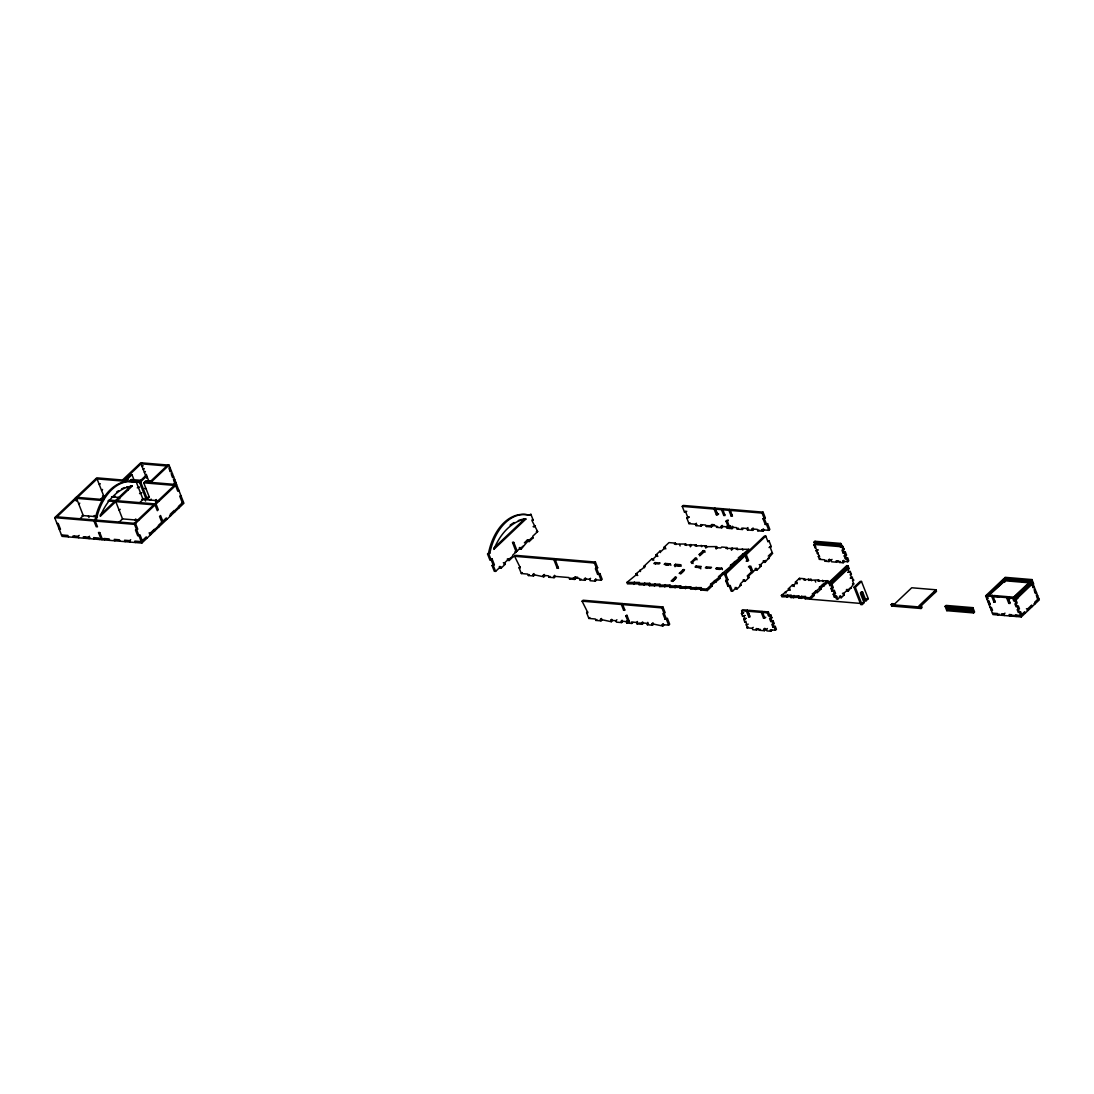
<?xml version="1.0" encoding="UTF-8"?>
<svg xmlns="http://www.w3.org/2000/svg" width="1094" height="1094" viewBox="0 0 1094 1094"><rect width="100%" height="100%" fill="white"/><g stroke="black" fill="none" stroke-linecap="round" stroke-linejoin="round"><path stroke-width="1.5" d="M149.249 482.249L146.801 475.972L145.516 475.863L139.294 481.743L146.063 498.987L147.348 499.096L149.358 497.209L143.724 482.823L144.723 481.88L176.585 484.56L183.901 503.254L141.837 543.062L62.03 536.361L54.7 517.667L96.764 477.846L126.945 480.389M56.984 516.833L76.525 498.344L83.281 515.602L79.78 518.912M77.524 497.387L97.051 478.912L103.807 496.156L100.812 499.001M78.768 504.088L79.78 503.144M99.308 484.656L100.306 483.712M101.564 490.413L102.562 489.456M142.029 462.871L124.005 479.938L122.706 479.828L140.743 462.762L169.064 465.141L176.394 483.835M131.991 474.728L125.783 480.608L124.497 480.498L130.706 474.618L131.991 474.728L134.453 481.004M142.152 466.687L143.15 465.743M93.578 516.464L94.576 515.506M114.104 497.032L115.116 496.074M143.273 469.572L144.285 468.615M74.611 536.388L73.613 537.332L73.052 535.896L78.194 536.333L79.206 535.376M144.408 472.444L145.406 471.5M100.169 515.096L131.02 485.886L132.306 485.996L100.265 516.327A58.679 38.892 -85.2 0 1 132.306 485.996M136.025 481.155L135.027 482.098A50.05 33.176 -85.2 0 0 94.973 520.019L93.961 520.963L96.217 526.72L97.503 526.829L95.246 521.072L96.258 520.129A50.05 33.176 -85.2 0 1 136.312 482.208L137.311 481.251M145.529 475.316L146.541 474.372M139.294 481.743L140.593 481.852L146.801 475.972M84.908 537.25L83.91 538.193L83.349 536.757L88.491 537.195L89.503 536.238M139.567 487.008L137.283 487.842M90.064 537.687L89.065 538.631L88.491 537.195M119.164 510.269L120.162 509.312M149.741 482.098L167.779 465.032M169.064 465.141L151.04 482.208L144.914 481.688L145.926 480.745L151.656 481.401M141.823 492.765L139.54 493.599M100.361 538.549L99.363 539.492L98.802 538.057L93.646 537.619L94.207 539.068M119.041 522.207L122.542 518.898L138.637 520.252M140.073 502.296L144.08 498.508M101.933 539.711L102.932 538.768M146.063 498.987L148.059 497.1L149.358 497.209M173.563 476.642L172.565 477.586L171.443 474.714L172.442 473.77L171.156 473.661M150.151 500.054L151.163 499.11M134.781 519.923L135.779 518.966M156.305 499.534L155.307 500.491L155.868 501.927M172.825 485.23L175.819 482.399M115.814 539.848L114.802 540.792L114.241 539.356L119.396 539.793L119.957 541.229M134.234 523.315L153.762 504.826M154.76 503.883L174.288 485.394M54.7 517.667L134.521 524.368L176.585 484.56M126.111 540.709L125.113 541.653L124.538 540.217L129.694 540.655L130.692 539.711M149.003 532.983L150.288 533.093L154.295 529.305L154.869 530.74L153.57 530.631L157.577 526.843L158.862 526.952L158.302 525.503L166.315 517.927L166.876 519.363L165.591 519.253M183.341 501.804L178.336 506.549L178.896 507.985L177.611 507.876L175.614 509.777M503.322 562.74L504.607 562.849L505.182 564.299L501.175 568.087L500.601 566.651L495.596 571.383L494.31 571.273L492.054 565.53L494.351 564.682L492.095 558.938L489.811 559.772L487.555 554.029L488.553 553.072A50.05 33.176 -85.2 0 1 528.607 515.151L530.905 514.317L533.161 520.06L532.149 521.017L537.66 531.575L532.655 536.306L533.216 537.742L529.209 541.544L527.923 541.434L527.363 539.998L524.354 542.843M493.791 548.121L524.6 518.953L525.899 519.062A58.679 38.892 -85.2 0 0 493.845 549.393L525.899 519.062M487.555 554.029L489.838 553.181A50.05 33.176 -85.2 0 1 529.906 515.26L530.905 514.317M489.811 559.772L492.095 558.938M512.744 543.321L513.756 542.378L517.134 551.007L520.635 547.684L521.195 549.12L528.648 540.108L529.209 541.544M492.054 565.53L494.351 564.682M504.607 562.849L508.614 559.061L509.189 560.497L513.195 556.709L512.621 555.273L516.136 551.95L512.471 542.268L513.756 542.378M508.614 559.061L507.329 558.952L507.889 560.388L510.898 557.543M520.922 548.067L522.918 546.166M528.922 540.477L531.93 537.646L533.216 537.742M514.59 556.299L515.589 555.342L554.849 558.651L558.514 568.333L557.229 568.224L553.851 559.595L514.59 556.299L520.375 567.909L519.089 567.8L521.346 573.543L527.787 574.09L528.347 575.526L533.503 575.964L534.501 575.006L533.94 573.571L532.928 574.528L533.503 575.964M519.089 567.8L520.101 566.856M521.346 573.543L522.344 572.6M528.347 575.526L529.346 574.582M553.851 559.595L554.849 558.651M543.8 576.825L543.239 575.389L544.238 574.446L544.798 575.882L543.8 576.825L532.928 574.528M557.229 568.224L558.227 567.266M543.239 575.389L548.381 575.813L548.942 577.263L549.954 576.306M548.942 577.263L554.097 577.687L555.096 576.743L554.535 575.307M554.097 577.687L553.537 576.251L568.976 577.55L569.55 578.986L570.548 578.042M575.129 577.03L575.69 578.466L574.692 579.423L574.131 577.988L575.129 577.03L577.7 577.249M595.409 562.056L556.135 558.747L555.137 559.704L594.398 563L595.409 562.056L597.652 567.8L595.368 568.648L597.625 574.391L599.909 573.557L602.165 579.3L601.167 580.258L594.726 579.711L595.286 581.146L596.298 580.203L595.724 578.767M574.131 577.988L579.273 578.411L579.847 579.847L580.846 578.904M584.989 580.285L584.428 578.849L585.427 577.905L585.987 579.341L584.989 580.285L579.847 579.847M584.428 578.849L589.584 579.287L590.582 578.329M597.625 574.391L599.909 573.557M582.09 601.18L583.088 600.237L622.363 603.532L624.893 610.343L623.607 610.233L621.351 604.49L582.09 601.18L587.888 612.79L586.603 612.695L588.859 618.438L595.286 618.985L595.861 620.421L601.003 620.845L602.001 619.901L601.44 618.466L600.442 619.409L601.003 620.845M682.246 506.385L683.244 505.442L715.107 508.108L717.363 513.865L718.649 513.975L716.365 514.809L714.109 509.066L682.246 506.385L684.502 512.142L686.786 511.295M684.502 512.142L685.5 511.185M586.603 612.695L587.601 611.737M686.758 517.886L689.042 517.052L686.758 517.886L689.001 523.643L695.442 524.176L696.44 523.233M588.859 618.438L589.857 617.495M640.058 583.881L627.477 583.854L626.917 582.418L637.214 573.994L635.929 573.885L636.489 575.321L637.775 575.43M635.929 573.885L645.228 566.405L643.942 566.295L644.503 567.731M643.942 566.295L651.956 558.719L653.241 558.829L657.248 555.027L657.809 556.463M656.523 556.367L655.962 554.918L659.969 551.13L661.255 551.239L665.261 547.451L665.822 548.887M664.537 548.778L663.962 547.342L668.981 542.597L675.408 543.144L675.983 544.58M689.001 523.643L690.013 522.686M626.917 582.418L639.498 582.446L638.499 583.389L639.06 584.825L650.369 584.743L649.795 583.307L638.499 583.389M654.882 562.576L653.884 563.519L659.026 563.957L660.038 563.013L654.882 562.576L655.443 564.012M675.408 543.144L674.41 544.087L685.719 544.005L686.28 545.441M595.861 620.421L596.859 619.477M695.442 524.176L696.003 525.612L697.015 524.669M714.109 509.066L715.107 508.108M715.394 509.175L716.392 508.218L722.505 508.737L725.048 515.548L723.763 515.438L721.507 509.681L715.394 509.175L717.65 514.918M696.003 525.612L701.158 526.05L702.157 525.106M621.351 604.49L622.363 603.532M716.365 514.809L717.363 513.865M721.507 509.681L722.505 508.737M670.335 563.875L665.179 563.437L664.181 564.381L669.323 564.819L670.335 563.875L670.895 565.311M685.719 544.005L684.707 544.949L696.016 544.867L696.577 546.303M701.158 526.05L700.598 524.614L705.739 525.052L706.3 526.487L707.312 525.53M611.3 621.72L610.739 620.284L611.737 619.327L612.312 620.763L611.3 621.72L600.442 619.409M648.797 584.251L660.092 584.169L659.094 585.126L659.655 586.562L660.667 585.605L649.357 585.687L648.797 584.251L649.795 583.307M711.893 524.532L712.454 525.968L711.456 526.911L710.895 525.476L711.893 524.532L714.464 524.751M649.357 585.687L650.369 584.743M728.919 510.31L729.917 509.353L732.46 516.163L731.161 516.053L728.919 510.31L722.792 509.79L723.804 508.847L729.917 509.353M623.607 610.233L624.619 609.29M723.763 515.438L724.761 514.481M610.739 620.284L615.895 620.708L616.893 619.765M675.039 566.692L674.478 565.256L675.477 564.299L680.632 564.736L681.193 566.172L676.037 565.748L675.477 564.299M696.016 544.867L695.005 545.824L706.314 545.742L706.874 547.178M710.895 525.476L716.037 525.913L716.611 527.349L717.609 526.405M731.161 516.053L732.173 515.11M625.864 615.99L626.862 615.033L629.406 621.843L628.12 621.734L625.864 615.99L627.149 616.1M726.019 521.182L728.303 520.347L726.019 521.182L728.276 526.939L730.56 526.091L728.276 526.939M680.632 564.736L679.634 565.68L674.478 565.256M721.753 527.787L721.192 526.337L722.19 525.394L722.751 526.829L721.753 527.787L716.611 527.349M615.895 620.708L616.455 622.144L621.597 622.582L622.609 621.638L622.035 620.202M621.597 622.582L621.036 621.146L626.192 621.57L627.19 620.626M659.094 585.126L670.403 585.03L669.391 585.987L669.966 587.423L681.261 587.341L680.7 585.905L669.391 585.987M705.876 548.121L705.315 546.685L706.314 545.742M721.192 526.337L726.348 526.775L727.346 525.831M626.192 621.57L626.753 623.019L627.751 622.062M628.12 621.734L629.118 620.79M659.655 586.562L669.678 586.37M675.189 577.181L671.183 580.969L672.468 581.078L676.475 577.29L675.189 577.181L675.75 578.617L672.755 581.461M683.203 569.591L679.196 573.393L680.482 573.502L684.488 569.701L683.203 569.591L683.764 571.041L680.769 573.885M691.777 563.451L691.217 562.015L695.223 558.227L696.509 558.337L697.069 559.772M699.791 555.861L699.23 554.426L703.237 550.638L704.522 550.747L705.083 552.183M691.217 562.015L692.502 562.125L696.509 558.337M704.522 550.747L700.516 554.535L699.23 554.426M700.789 554.918L703.798 552.073L703.237 550.638M729.479 528.429L730.477 527.486M626.753 623.019L631.908 623.443L632.906 622.5M669.966 587.423L670.964 586.48M726.348 526.775L726.908 528.211L732.05 528.648L733.062 527.691L732.488 526.255M631.908 623.443L631.334 622.007L636.489 622.445L637.487 621.488M696.085 566.036L695.073 566.979L700.228 567.417L701.227 566.473L696.085 566.036L696.646 567.471M715.613 547.547L716.611 546.603L717.172 548.039L716.173 548.983L715.613 547.547L720.755 547.985L721.753 547.027L726.908 547.465L727.469 548.901M636.489 622.445L637.05 623.881L638.048 622.937M732.05 528.648L731.489 527.212L736.645 527.636L737.206 529.072L738.204 528.128M642.205 624.318L641.631 622.869L642.643 621.925L643.204 623.361L642.205 624.318L637.05 623.881M690.273 588.093L680.263 588.285L679.689 586.849L680.7 585.905M680.263 588.285L681.261 587.341M737.206 529.072L742.347 529.51L743.359 528.566M662.909 606.938L623.648 603.642L622.65 604.585L661.911 607.895L662.909 606.938L665.166 612.695L662.882 613.529L665.125 619.286L667.422 618.438L669.678 624.195L668.666 625.139L662.239 624.606L662.8 626.042L663.798 625.098L663.237 623.662L662.239 624.606M763.065 512.142L731.202 509.462L730.204 510.406L762.067 513.086L763.065 512.142L765.321 517.886L763.024 518.734L765.28 524.477L767.578 523.643L769.82 529.4L768.822 530.344L762.381 529.797L762.956 531.246L763.954 530.289L763.393 528.853L762.381 529.797M679.689 586.849L690.998 586.767L689.999 587.71L690.56 589.146L701.856 589.064L701.295 587.628L689.999 587.71M706.382 566.897L705.37 567.854L710.526 568.278L711.524 567.335L706.382 566.897L706.943 568.333M726.908 547.465L725.91 548.409L737.206 548.326L737.766 549.762M742.347 529.51L741.787 528.074L746.942 528.511L747.94 527.554M641.631 622.869L646.786 623.307L647.347 624.742L648.345 623.799L647.785 622.363M746.942 528.511L747.503 529.947L748.501 528.99M652.503 625.18L651.942 623.744L652.94 622.787L653.501 624.223L652.503 625.18L647.347 624.742M753.657 529.428L752.658 530.371L752.084 528.935L753.096 527.992M763.024 518.734L765.321 517.886M721.821 568.196L716.679 567.759L715.681 568.716L720.823 569.14L721.821 568.196L722.396 569.632M737.206 548.326L736.207 549.284L748.788 549.297L749.363 550.747M752.084 528.935L757.239 529.373L757.8 530.809L758.798 529.865M665.125 619.286L667.422 618.438M765.28 524.477L767.578 523.643M712.016 584.757L720.317 578.234L719.756 576.798L710.444 584.278L711.743 584.374L712.303 585.823L707.298 590.555L700.857 590.022L700.297 588.586L701.295 587.628M700.857 590.022L701.856 589.064M728.891 570.111L732.337 566.856L731.763 565.42L718.457 576.688L719.756 576.798M730.477 565.311L739.776 557.831L740.337 559.28L731.038 566.747L730.477 565.311L731.763 565.42M740.337 559.28L739.052 559.171L738.491 557.721L748.788 549.297M700.297 588.586L706.724 589.119L711.743 584.374M723.749 573.01L724.324 574.446L723.038 574.336L719.031 578.124L720.317 578.234M739.052 559.171L743.058 555.369L745.246 555.547L747.503 561.29L748.501 560.347L746.245 554.59L744.959 554.48L747.216 560.237L748.501 560.347M724.433 573.926L725.719 574.022L727.975 579.779L726.676 579.67L724.433 573.926L743.961 555.437M744.959 554.48L764.487 536.005L765.773 536.101L768.029 541.858L769.027 540.915L771.284 546.658L769 547.506M746.354 553.591L744.344 555.478L743.783 554.043M725.719 574.022L745.246 555.547M746.245 554.59L765.773 536.101M759.236 564.627L760.521 564.736L761.082 566.172L757.075 569.974L756.515 568.524L753.014 571.847L751.715 571.738L749.472 565.995L748.46 566.938L749.759 567.048L752.002 572.791L750.716 572.682L747.216 576.005L748.501 576.114L749.062 577.55L745.055 581.338L744.494 579.902L740.488 583.704L741.048 585.14L737.041 588.928L736.481 587.492L732.474 591.28L730.218 585.536L727.934 586.37L725.678 580.613L726.676 579.67M747.216 560.237L746.217 561.181L747.503 561.29M725.678 580.613L727.975 579.779M727.934 586.37L730.218 585.536M749.759 567.048L750.757 566.09L753.014 571.847M768.248 556.094L771.256 553.249L772.542 553.359L770.285 547.615M748.501 576.114L752.002 572.791M760.521 564.736L764.528 560.948L765.089 562.384L772.542 553.359M764.528 560.948L763.243 560.839L763.803 562.275L765.8 560.374M741.609 610.712L742.621 609.768L747.448 610.165L749.705 615.922L748.693 616.866L746.436 611.122L741.609 610.712L742.744 613.584L743.742 612.64L741.459 613.474L742.58 616.36L744.877 615.512L742.58 616.36M829.02 561.564L828.459 560.128L829.457 559.171L830.018 560.607L829.02 561.564L825.163 561.236L824.589 559.8L819.447 559.362L818.312 556.49L819.611 556.6L816.069 550.733L817.355 550.843L813.813 544.99L815.098 545.099L813.977 542.214L814.975 541.27L840.725 543.431L844.267 549.297L841.97 550.132L843.105 553.003L845.389 552.169L846.51 555.041L844.226 555.889L845.347 558.76L847.645 557.926L848.766 560.798L847.768 561.742L842.612 561.318L843.187 562.754L844.185 561.796L843.624 560.36L842.612 561.318M813.813 544.99L816.097 544.142L814.975 541.27M815.645 544.58L816.644 543.636L840.848 545.674L839.85 546.617L815.645 544.58L815.085 543.144L839.289 545.181L839.85 546.617M746.436 611.122L747.448 610.165M747.735 611.218L748.734 610.274L762.244 611.409L764.788 618.219L763.503 618.11L761.246 612.353L747.735 611.218L749.978 616.975L748.693 616.866M814.934 547.862L815.933 546.918M743.715 619.231L745.999 618.383L743.715 619.231L744.836 622.103L746.122 622.212L747.093 627.86L752.234 628.284L753.246 627.341M816.069 550.733L818.353 549.899M744.836 622.103L745.834 621.16M817.191 553.619L818.189 552.661M745.958 624.975L748.255 624.141M818.312 556.49L819.324 555.547M761.246 612.353L762.244 611.409M747.093 627.86L748.091 626.903M781.389 595.396L791.4 595.204L790.401 596.148L790.962 597.584L791.96 596.64L781.95 596.832L781.389 595.396L789.69 588.859L790.251 590.295M788.965 590.199L788.405 588.75L792.398 584.962L793.697 585.071L796.692 582.227L797.266 583.663L795.967 583.553L795.406 582.117L799.413 578.329L804.569 578.753L805.129 580.203M819.447 559.362L820.445 558.419M768.357 611.929L763.53 611.519L762.532 612.462L767.359 612.872L768.357 611.929L769.492 614.801L770.778 614.91L771.899 617.782L769.615 618.63L770.737 621.501L773.034 620.654L774.155 623.539L771.872 624.373L772.993 627.245L775.29 626.411L776.412 629.282L775.414 630.24L770.258 629.802L770.832 631.238L771.831 630.294M813.977 542.214L839.713 544.388L840.725 543.431M804.569 578.753L803.557 579.711L810.996 579.3L811.57 580.736M763.503 618.11L765.786 617.276M825.163 561.236L826.161 560.292M767.359 612.872L768.494 615.744L769.492 614.801M839.713 544.388L840.848 547.26L841.847 546.316M768.494 615.744L770.778 614.91M840.848 547.26L843.132 546.412M752.234 628.284L752.809 629.72L756.665 630.048L757.663 629.105M790.401 596.148L799.126 595.847L798.128 596.791L798.688 598.24L806.128 597.83L805.129 598.774L804.555 597.338L805.567 596.394L798.128 596.791M810.996 579.3L809.998 580.244L818.722 579.943L819.283 581.393M828.459 560.128L831.03 560.333L832.028 559.39M756.665 630.048L756.104 628.612L758.675 628.831L759.236 630.267L760.234 629.323M790.962 597.584L799.687 597.283M770.737 621.501L773.034 620.654M843.105 553.003L845.389 552.169M764.391 630.705L763.831 629.269L764.829 628.312L765.39 629.747L764.391 630.705L759.236 630.267M831.03 560.333L831.59 561.783L836.746 562.207L837.744 561.263M763.831 629.269L766.402 629.474L767.4 628.53M818.722 579.943L817.724 580.9L827.734 580.709L828.295 582.145L820.008 588.668L819.433 587.232L827.734 580.709M844.226 555.889L846.51 555.041M836.746 562.207L836.185 560.771L838.756 560.99L839.317 562.425L840.315 561.482M772.993 627.245L775.29 626.411M845.347 558.76L847.645 557.926M812.432 593.864L820.732 587.341L821.293 588.777L817.286 592.565L816.001 592.469L812.992 595.314L812.432 593.864L813.717 593.974L814.278 595.409L810.271 599.211L809.71 597.775L804.555 597.338M809.71 597.775L813.717 593.974M842.462 593.29L843.761 593.399L844.322 594.849L841.313 597.693L840.753 596.244L837.744 599.088L836.623 596.216L834.325 597.051L833.204 594.179L835.488 593.345L834.366 590.459L832.083 591.307L830.948 588.435L833.245 587.587L832.11 584.716L829.826 585.55L828.691 582.678L846.729 565.612L848.014 565.721L849.135 568.593L846.852 569.441L849.135 568.593M830.031 582.596L842.366 570.931M828.691 582.678L829.977 582.787L848.014 565.721M847.344 567.526L831.317 582.705L831.891 584.141L847.905 568.976L847.344 567.526L846.059 567.43L846.619 568.866L847.905 568.976M846.619 568.866L830.592 584.032L831.891 584.141M829.826 585.55L830.825 584.606M830.948 588.435L833.245 587.587M850.27 571.478L847.973 572.312L850.27 571.478L851.392 574.35L850.394 575.294L853.648 580.107L852.65 581.051L853.771 583.923L848.329 591.047L847.043 590.938L846.469 589.502L847.768 589.611L848.329 591.047M832.083 591.307L834.366 590.459M833.204 594.179L835.488 593.345M834.325 597.051L836.623 596.216M843.761 593.399L847.768 589.611M847.043 590.938L850.038 588.093L851.323 588.203M866.065 600.797L862.674 592.169L860.677 594.069L864.055 602.698L862.058 604.585L860.773 604.476L854.004 587.232L860.212 581.352L861.498 581.461L868.267 598.705L866.065 600.797L864.78 600.688L861.388 592.059L860.39 593.016L861.675 593.112M854.004 587.232L855.289 587.341L861.498 581.461M860.773 604.476L861.771 603.532M864.78 600.688L866.981 598.609L868.267 598.705M935.944 589.789L918.919 605.912L921.49 606.131L922.051 607.567L921.052 608.51L891.706 606.049L891.131 604.613L892.143 603.656L894.714 603.874L911.74 587.765L935.944 589.789L936.505 591.239L920.628 606.254M891.706 606.049L892.704 605.105L892.143 603.656M891.131 604.613L920.492 607.074L921.49 606.131M945.107 606.363L946.105 605.42L972.894 607.662L974.576 611.97L973.578 612.927L946.802 610.671L945.107 606.363L971.882 608.606L972.894 607.662M947.527 609.344L971.732 611.382L971.157 609.946L946.966 607.908L947.527 609.344L948.525 608.401L972.73 610.425M946.802 610.671L947.801 609.727M985.626 595.861L1003.649 578.794L1031.97 581.174L1039.3 599.868L1021.276 616.934L992.955 614.554L985.626 595.861L991.738 596.367L992.737 595.423L995.28 602.233L993.995 602.124L991.738 596.367M1004.429 578.863L1005.195 577.331L1031.984 579.588L1033.666 583.895L1032.668 584.852L1032.326 583.991L1033.105 584.046L1032.093 585.003L1033.228 587.875L1034.227 586.931L1032.941 586.822M986.446 595.724L987.444 594.78M1004.935 578.904L986.911 595.97L988.032 598.842L986.747 598.733L987.759 597.789M988.88 600.661L987.882 601.604L989.167 601.714L990.289 604.599L989.003 604.49L990.002 603.532M993.995 602.124L994.993 601.18M1006.548 597.611L1007.547 596.668L1009.803 602.425L1008.805 603.368L1006.548 597.611L993.024 596.476L994.022 595.533L1007.547 596.668M1008.805 603.368L1010.09 603.478L1007.834 597.721L1008.832 596.777L1013.659 597.187L1014.001 598.049L1019.622 592.716M1004.196 578.288L1030.972 580.531L1031.984 579.588M1030.685 581.064L1012.661 598.131L1013.782 601.003L1016.08 600.168L1017.201 603.04L1014.917 603.888L1016.039 606.76L1018.336 605.912L1019.458 608.797L1017.174 609.631L1018.295 612.503L1020.579 611.669L1021.714 614.541M1015.943 597.379L1029.81 584.251L1029.249 582.815L1014.234 597.037L1016.805 597.242L1017.365 598.692L1014.562 599.485M1025.406 587.246L1030.028 582.87L1031.314 582.979L1031.874 584.428L1015.847 599.594L1015.287 598.158L1031.314 582.979M1007.834 597.721L1013.947 598.24L1031.97 581.174M999.096 614.035L998.097 614.978L997.537 613.543L992.381 613.119M1015.287 598.158L1016.805 597.242M1016.723 597.447L1030.589 584.319L1031.874 584.428M1002.966 614.363L1001.967 615.307L1001.393 613.871L1003.977 614.09L1004.976 613.132M1010.692 615.006L1009.68 615.963L1009.119 614.513L1011.704 614.732L1012.265 616.168L1013.263 615.225M1026.432 608.743L1027.717 608.852L1031.724 605.064L1032.285 606.5L1030.999 606.391M1038.739 598.432L1034.733 602.22L1035.293 603.656L1034.008 603.546M166.767 465.976L141.03 463.815L146.664 478.201M168.9 467.904L170.185 468.013L169.187 468.957L170.308 471.842L171.32 470.885L170.035 470.776M173.413 479.404L174.698 479.514L173.7 480.471L174.821 483.343M708.597 525.64L712.454 525.968M761.383 530.07L763.954 530.289M706.3 526.487L711.456 526.911M747.503 529.947L752.658 530.371M757.8 530.809L762.956 531.246M125.003 478.981L128.217 479.254M141.249 480.348L131.116 479.5L130.118 480.444L140.251 481.292M140.374 481.51L129.912 480.635L128.914 481.579L140.907 482.591M95.766 478.803L125.933 481.333M143.724 482.823L175.573 485.504L177.83 491.261L178.842 490.303L177.543 490.194M528.607 515.151L529.906 515.26M824.151 542.884L828.992 543.28M837.06 543.964L840.288 544.238M531.862 519.965L533.161 520.06M144.681 488.471L145.967 488.58M767.742 540.805L769.027 540.915M842.968 549.188L844.267 549.297M179.799 495.951L181.084 496.061L180.086 497.004L182.342 502.761M535.404 525.817L533.12 526.652L534.405 526.761M769.998 546.549L771.284 546.658M536.375 531.465L537.66 531.575M716.611 546.603L705.315 546.685M102.521 496.047L103.807 496.156M111.533 496.813L119.26 497.455L119.82 498.891M141.796 499.356L159.163 500.806M76.238 497.291L103.944 499.616M108.894 500.026L115.499 500.587M116.785 500.696L156.045 503.992L158.302 509.736L157.304 510.693L155.047 504.936L115.786 501.64L122.542 518.898M663.962 547.342L665.261 547.451M102.932 500.56L75.226 498.235L76.361 501.107M107.896 500.97L114.501 501.531M839.317 562.425L843.187 562.754M767.81 558.487L769.096 558.596M1009.283 580.107L1014.124 580.504M1022.179 581.188L1027.02 581.598M527.363 539.998L528.648 540.108M738.491 557.721L739.776 557.831M1029.249 582.815L1005.044 580.777L989.249 594.931M173.604 511.677L174.89 511.773L174.329 510.337L170.322 514.139L170.883 515.575L169.597 515.465M763.803 562.275L765.089 562.384M655.962 554.918L657.248 555.027M759.797 566.063L761.082 566.172M850.106 574.241L851.392 574.35M1034.062 589.693L1035.362 589.803L1034.35 590.746L1035.485 593.618L1036.483 592.674L1035.197 592.565M520.635 547.684L519.349 547.574L519.91 549.01L521.195 549.12M756.515 568.524L755.229 568.429L755.79 569.865L757.075 569.974M731.038 566.747L732.337 566.856M852.513 577.222L850.229 578.07L851.515 578.179M515.848 550.897L517.134 551.007M852.363 579.998L853.648 580.107M1036.319 595.451L1037.604 595.546L1036.606 596.503L1037.741 599.375M81.995 515.493L97.448 516.778M514.85 551.841L516.136 551.95M668.325 565.092L665.74 564.873L665.179 563.437M697.931 567.581L700.502 567.8M719.811 569.413L717.24 569.208L716.679 567.759M55.698 516.724L135.519 523.424L137.776 529.168L135.478 530.016L137.735 535.773L140.032 534.925L142.275 540.682M488.553 553.072L489.838 553.181M992.737 595.423L987.909 595.013L988.251 595.888L1004.278 580.709L1002.993 580.599L1003.554 582.049L1004.839 582.145L1003.936 579.847L1029.686 582.008L1030.808 584.893M852.486 583.813L853.771 583.923M1015.847 597.543L1018.418 597.748M993.078 596.285L999.437 596.818M1007.889 597.529L1012.388 597.912M511.896 556.6L513.195 556.709M1008.449 598.965L1009.735 599.074M747.776 577.441L749.062 577.55M795.406 582.117L796.692 582.227M744.494 579.902L743.209 579.793L743.77 581.242L745.055 581.338M596.367 567.69L597.652 567.8M507.889 560.388L509.189 560.497M819.433 587.232L820.732 587.341M56.956 523.424L58.242 523.52L60.498 529.277L59.213 529.168M820.008 588.668L821.293 588.777M861.388 592.059L862.674 592.169M149.563 534.419L150.863 534.528L150.288 533.093M503.896 564.189L505.182 564.299M788.405 588.75L789.69 588.859M739.763 585.03L741.048 585.14M843.036 594.739L844.322 594.849M1026.993 610.192L1028.278 610.288L1027.717 608.852M990.138 607.361L991.424 607.471L992.545 610.343L991.26 610.233M500.601 566.651L499.315 566.542L499.89 567.977L501.175 568.087M840.753 596.244L839.467 596.134L840.028 597.584L841.313 597.693M145.557 538.221L146.856 538.33L146.281 536.88L141.276 541.626L134.849 541.079L135.41 542.528M711.018 585.714L712.303 585.823M737.041 588.928L735.756 588.818L735.195 587.382M812.992 595.314L814.278 595.409M1023.998 613.037L1025.283 613.132L1024.709 611.696L1020.716 615.498L1015.56 615.06L1016.121 616.496L1017.119 615.553L1014.548 615.334M837.744 599.088L836.459 598.979L834.49 594.288M61.455 534.925L67.896 535.458L68.457 536.894M732.474 591.28L731.189 591.17L728.932 585.427M571.834 578.152L575.69 578.466M862.769 602.589L864.055 602.698M569.55 578.986L574.692 579.423M595.286 581.146L590.145 580.723L589.584 579.287M805.129 598.774L863.057 603.642M741.459 613.474L742.744 613.584M770.614 617.672L771.899 617.782M772.87 623.43L774.155 623.539M770.832 631.238L766.962 630.91L766.402 629.474M651.942 623.744L662.8 626.042M639.334 623.033L643.204 623.361M1015.806 598.199L1016.367 599.635M1013.947 598.24L1021.276 616.934M1008.832 596.777L1009.174 597.639M1003.977 614.09L1004.538 615.525M971.882 608.606L973.578 612.927M934.946 590.746L935.507 592.182M933.934 591.69L934.508 593.126M920.492 607.074L921.052 608.51M842.134 547.369L844.103 552.06M844.39 553.113L846.359 557.817M846.647 558.87L847.768 561.742M855.289 587.341L862.058 604.585M848.137 569.55L849.259 572.422M829.977 582.787L831.946 587.478M832.233 588.531L834.202 593.235M822.592 580.271L823.153 581.707M823.727 584.497L824.302 585.933M822.442 584.387L823.003 585.823M815.153 580.682L815.714 582.117M816.726 591.129L817.286 592.565M815.44 591.02L816.001 592.469M808.425 579.082L808.986 580.517M799.413 578.329L799.974 579.765M801.697 596.066L802.258 597.502M800.699 597.009L801.259 598.445M793.697 585.071L794.258 586.507M792.398 584.962L792.972 586.398M762.067 513.086L766.279 523.534M766.566 524.587L768.822 530.344M793.971 595.409L794.545 596.859M792.972 596.367L793.533 597.803M787.543 594.876L788.104 596.312M785.396 591.594L785.957 593.03M786.531 595.82L787.106 597.256M769.779 615.854L771.749 620.558M772.036 621.611L774.005 626.301M774.279 627.354L775.414 630.24M742.361 548.764L742.922 550.2M742.498 553.933L743.058 555.369M727.018 520.238L729.561 527.048M732.064 547.903L732.624 549.338M731.052 548.846L731.626 550.282M735.77 561.632L736.344 563.068M734.484 561.523L735.045 562.959M743.865 616.455L745 619.341M726.963 580.723L729.219 586.48M722.464 572.9L723.038 574.336M715.749 580.586L716.31 582.022M701.158 545.304L701.719 546.74M714.45 580.476L715.025 581.912M685.788 512.238L688.044 517.995M700.228 567.417L700.789 568.853M690.861 544.443L691.422 545.879M695.223 558.227L695.784 559.663M689.863 545.386L690.423 546.822M706.724 589.119L707.298 590.555M692.502 562.125L693.063 563.56M679.565 544.525L680.126 545.961M696.14 587.204L696.714 588.64M695.141 588.148L695.702 589.584M685.842 586.329L686.403 587.765M684.844 587.287L685.405 588.722M675.545 585.468L676.106 586.904M674.547 586.411L675.107 587.861M659.969 551.13L660.53 552.566M665.248 584.606L665.808 586.042M664.249 585.55L664.81 586.986M653.241 558.829L653.802 560.265M651.956 558.719L652.516 560.155M654.95 583.745L655.511 585.181M653.952 584.688L654.513 586.124M661.911 607.895L666.137 618.342M666.424 619.395L668.666 625.139M639.935 570.097L640.496 571.533M644.653 582.87L645.214 584.305M643.655 583.827L644.216 585.263M634.356 582.008L634.917 583.444M633.344 582.952L633.918 584.401M594.398 563L598.623 573.447M598.91 574.5L601.167 580.258M488.84 554.138L493.066 564.572M493.339 565.639L495.596 571.383M162.815 521.25L160.558 515.493L159.56 516.436L161.816 522.194M140.593 481.852L147.348 499.096M145.01 499.616L145.57 501.066M136.312 482.208L143.082 499.466M126.959 486.775L128.189 489.907M134.521 524.368L141.837 543.062M129.694 540.655L130.254 542.091M109.66 540.354L109.099 538.918L103.944 538.494L104.504 539.93M88.436 516.026L88.997 517.462M78.194 536.333L78.768 537.769M510.146 525.147A58.679 38.892 -85.2 0 1 514.139 522.549M518.269 520.607A58.679 38.892 -85.2 0 1 524.6 518.953M116.552 492.095A58.679 38.892 -85.2 0 1 118.535 490.714M121.571 488.95A58.679 38.892 -85.2 0 1 124.689 487.541M99.759 532.573L98.474 532.463L100.73 538.221L102.015 538.33L99.759 532.573"/></g></svg>
